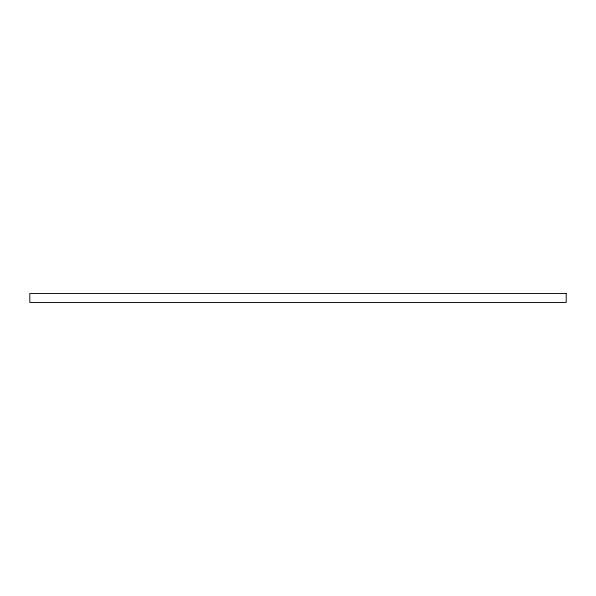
<?xml version="1.0" encoding="UTF-8"?>
<svg xmlns="http://www.w3.org/2000/svg" width="596" height="596" viewBox="0 0 596 596"><rect width="100%" height="100%" fill="white"/><g stroke="black" fill="none" stroke-linecap="round" stroke-linejoin="round"><path stroke-width="0.89" d="M566.2 293.53L29.8 293.53L29.8 302.47L566.2 302.47L566.2 293.53"/></g></svg>
